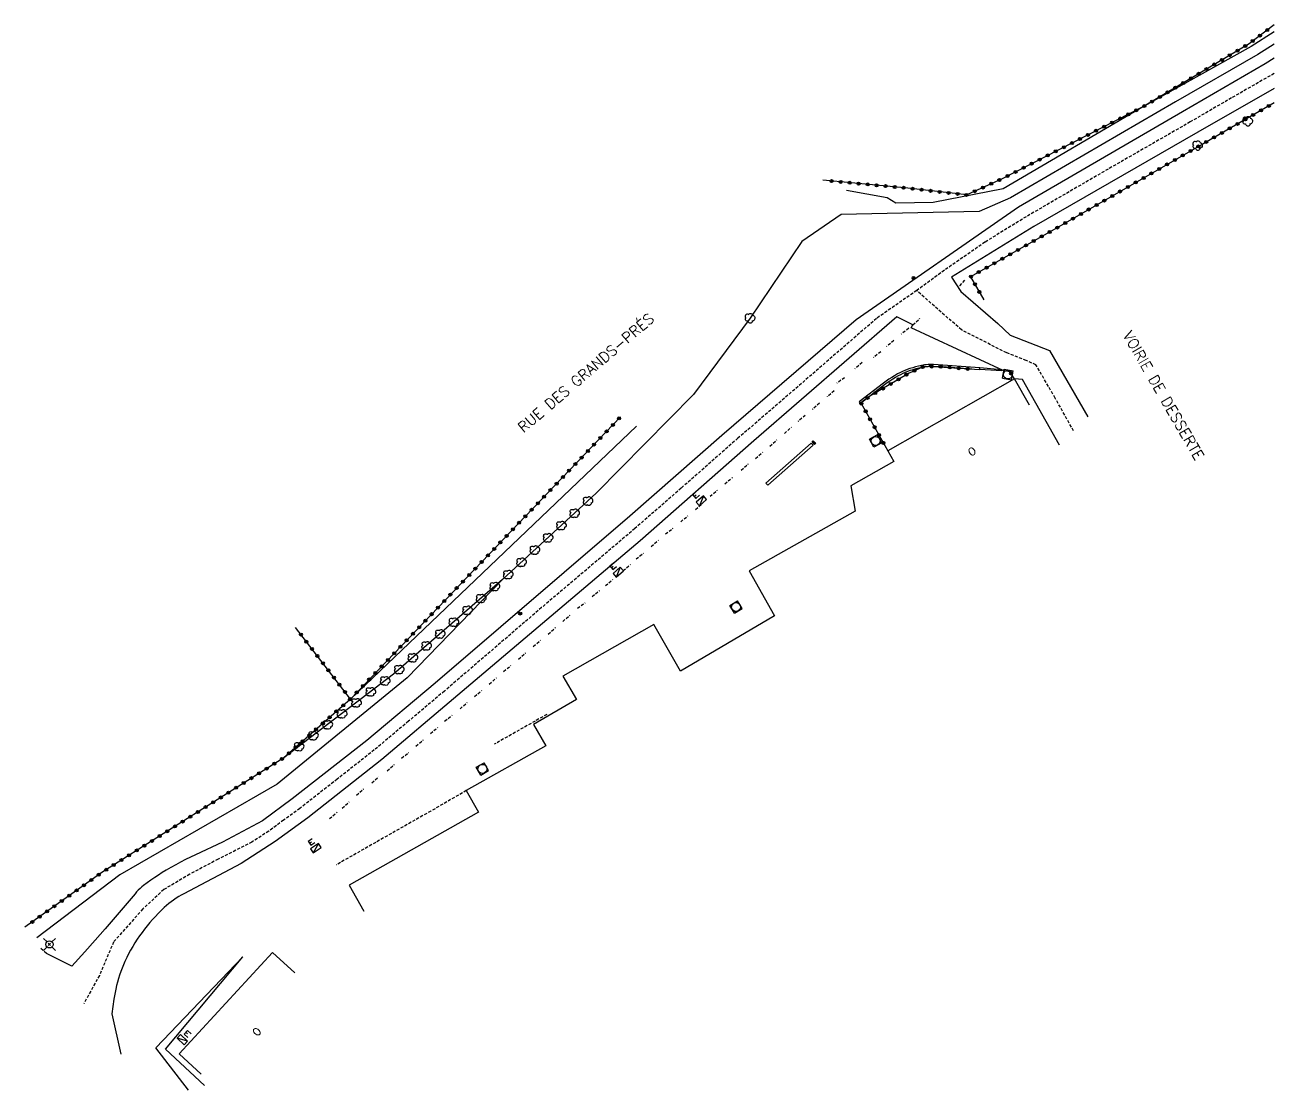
# Model space of a CAD drawing. Header units: millimetres. Extents: x 266013 to 267000, y 124012 to 124981.
# Drawn here: x 266792.7 to 267000, y 124803.8 to 124980.7 of the extents above; entities that cross this region are included whole.
import ezdxf
from ezdxf.enums import TextEntityAlignment as Align

# ---------------------------------------------------------------- set-up
doc = ezdxf.new("R2010")
doc.units = ezdxf.units.MM
doc.linetypes.add('DASHED', pattern=[0.75, 0.5, -0.25])
doc.layers.get('0').update_dxf_attribs({"linetype": 'CONTINUOUS'})
for name, color, linetype in [('W0001', 6, 'DASHED'), ('W0003', 5, 'CONTINUOUS'), ('W0004', 5, 'CONTINUOUS'), ('W0008', 7, 'CONTINUOUS'), ('W0100', 7, 'CONTINUOUS'), ('W0112', 1, 'DASHED'), ('W0210', 2, 'CONTINUOUS'), ('W0211', 2, 'CONTINUOUS'), ('W0212', 2, 'CONTINUOUS'), ('W0213', 2, 'CONTINUOUS'), ('W0300', 7, 'CONTINUOUS'), ('W0302', 3, 'CONTINUOUS'), ('W0322', 7, 'CONTINUOUS'), ('W0323', 7, 'CONTINUOUS'), ('W0400', 7, 'CONTINUOUS'), ('W0420', 7, 'CONTINUOUS'), ('W0430', 7, 'CONTINUOUS'), ('W0476', 7, 'CONTINUOUS'), ('W0856', 7, 'CONTINUOUS'), ('W0989', 7, 'CONTINUOUS'), ('W0991', 7, 'CONTINUOUS'), ('W1338', 7, 'CONTINUOUS')]:
    doc.layers.add(name, color=color, linetype=linetype)
doc.styles.get("Standard").update_dxf_attribs({"font": 'romans.shx', "width": 0.85})

# ---------------------------------------------------------------- blocks, each defined once
blk = doc.blocks.new('T300')
for p, q in [((-0.8, 0.51), (-0.86, 0.34)), ((-0.86, 0.34), (-0.86, 0.17)), ((-0.86, 0.17), (-0.74, 0.06)), ((-0.69, 0.63), (-0.8, 0.51)), ((-0.8, -0.06), (-0.74, 0.06)), ((-0.74, 0.06), (-0.69, 0.11)), ((-0.57, 0.69), (-0.69, 0.63)), ((-0.46, 0.69), (-0.57, 0.69)), ((-0.29, 0.63), (-0.46, 0.69)), ((-0.29, 0.63), (-0.17, 0.74)), ((-0.23, 0.57), (-0.29, 0.63)), ((-0.17, 0.74), (-0.06, 0.8)), ((-0.06, 0.8), (0.06, 0.8)), ((0.06, 0.8), (0.23, 0.74)), ((0.23, 0.74), (0.34, 0.63)), ((0.34, 0.63), (0.4, 0.51)), ((0.46, 0.46), (0.34, 0.46)), ((0.4, 0.51), (0.4, 0.46)), ((0.57, 0.4), (0.46, 0.46)), ((0.57, 0.4), (0.69, 0.29)), ((0.69, 0.29), (0.74, 0.17)), ((0.74, 0.06), (0.69, -0.17)), ((0.74, 0.17), (0.74, 0.06)), ((-0.8, -0.17), (-0.8, -0.06)), ((-0.8, -0.23), (-0.8, -0.17)), ((-0.74, -0.34), (-0.8, -0.23)), ((-0.69, -0.4), (-0.74, -0.34)), ((-0.51, -0.46), (-0.69, -0.4)), ((-0.4, -0.46), (-0.51, -0.46)), ((-0.4, -0.46), (-0.34, -0.46)), ((-0.34, -0.46), (-0.34, -0.4)), ((-0.34, -0.51), (-0.34, -0.46)), ((-0.29, -0.63), (-0.34, -0.51)), ((-0.17, -0.74), (-0.29, -0.63)), ((-0.06, -0.8), (-0.17, -0.74)), ((0.06, -0.8), (-0.06, -0.8)), ((0.17, -0.74), (0.06, -0.8)), ((0.23, -0.69), (0.17, -0.74)), ((0.29, -0.46), (0.23, -0.46)), ((0.29, -0.63), (0.23, -0.69)), ((0.46, -0.4), (0.29, -0.46)), ((0.34, -0.51), (0.29, -0.63)), ((0.34, -0.51), (0.34, -0.46)), ((0.57, -0.34), (0.46, -0.4)), ((0.63, -0.29), (0.57, -0.34)), ((0.69, -0.17), (0.63, -0.29))]:
    blk.add_line(p, q)
blk = doc.blocks.new('T856')
for p, q in [((-0.125, 0), (0.125, 0)), ((0, 0.125), (0, -0.125))]:
    blk.add_line(p, q)
blk.add_ellipse((0, 0), major_axis=(-0.177, 0.177), ratio=1, start_param=3.9269908, end_param=10.2101761)
blk = doc.blocks.new('T420')
for p, q in [((0.75, 0.75), (-0.75, 0.75)), ((-0.75, 0.75), (-0.75, -0.75)), ((0.75, 0.75), (0.75, -0.75)), ((0.75, -0.75), (-0.75, -0.75))]:
    blk.add_line(p, q)
blk.add_ellipse((0, 0), major_axis=(-0.53, 0.53), ratio=1, start_param=3.926991, end_param=10.210176)
blk = doc.blocks.new('T400')
for p, q in [((-0.15, 0.3), (0.15, 0.3)), ((-0.15, -0.25), (-0.15, 0.3)), ((-0.15, 0.15), (0.15, 0.15)), ((-0.15, 0), (0.15, 0)), ((0.15, 0.3), (0.15, -0.25)), ((-0.15, -0.15), (0.15, -0.15)), ((-0.15, -0.25), (-0.15, -0.3)), ((-0.15, -0.3), (0.15, -0.3)), ((0.15, -0.3), (0.15, -0.25))]:
    blk.add_line(p, q)
blk = doc.blocks.new('T430')
at = {"flags": 128}
for points in [[(-0.4, 2.1), (0.4, 2.1)], [(-0.4, 2.1), (-0.4, 1.3)], [(0.8, 0.8), (-0.8, 0.8)], [(-0.8, 0.8), (-0.8, 0)], [(0.8, 0.8), (-0.8, 0)], [(-0.8, 0), (0.8, 0)], [(-0.4, 1.7), (0, 1.7)], [(-0.4, 1.3), (0.4, 1.3)], [(0.8, 0), (0.8, 0.8)]]:
    blk.add_lwpolyline(points, dxfattribs=at)
blk = doc.blocks.new('T476')
for p, q in [((-1, 1), (-0.4, 0.4)), ((-0.2, 0.2), (0.2, -0.2)), ((-0.2, -0.2), (0.2, 0.2)), ((0.4, 0.4), (1, 1)), ((-0.4, -0.4), (-1, -1)), ((0.4, -0.4), (1, -1))]:
    blk.add_line(p, q)
blk.add_ellipse((0, 0), major_axis=(-0.424, 0.424), ratio=1, start_param=3.926991, end_param=10.210176)
blk = doc.blocks.new('t302o')
for p, q in [((-0.8, 0.51), (-0.86, 0.34)), ((-0.86, 0.34), (-0.86, 0.17)), ((-0.86, 0.17), (-0.74, 0.06)), ((-0.69, 0.63), (-0.8, 0.51)), ((-0.8, -0.06), (-0.74, 0.06)), ((-0.74, 0.06), (-0.69, 0.11)), ((-0.57, 0.69), (-0.69, 0.63)), ((-0.46, 0.69), (-0.57, 0.69)), ((-0.29, 0.63), (-0.46, 0.69)), ((-0.29, 0.63), (-0.17, 0.74)), ((-0.23, 0.57), (-0.29, 0.63)), ((-0.17, 0.74), (-0.06, 0.8)), ((-0.06, 0.8), (0.06, 0.8)), ((0.06, 0.8), (0.23, 0.74)), ((0.23, 0.74), (0.34, 0.63)), ((0.34, 0.63), (0.4, 0.51)), ((0.46, 0.46), (0.34, 0.46)), ((0.4, 0.51), (0.4, 0.46)), ((0.57, 0.4), (0.46, 0.46)), ((0.57, 0.4), (0.69, 0.29)), ((0.69, 0.29), (0.74, 0.17)), ((0.74, 0.06), (0.69, -0.17)), ((0.74, 0.17), (0.74, 0.06)), ((-0.8, -0.17), (-0.8, -0.06)), ((-0.8, -0.23), (-0.8, -0.17)), ((-0.74, -0.34), (-0.8, -0.23)), ((-0.69, -0.4), (-0.74, -0.34)), ((-0.51, -0.46), (-0.69, -0.4)), ((-0.4, -0.46), (-0.51, -0.46)), ((-0.4, -0.46), (-0.34, -0.46)), ((-0.34, -0.46), (-0.34, -0.4)), ((-0.34, -0.51), (-0.34, -0.46)), ((-0.29, -0.63), (-0.34, -0.51)), ((-0.17, -0.74), (-0.29, -0.63)), ((-0.06, -0.8), (-0.17, -0.74)), ((0.06, -0.8), (-0.06, -0.8)), ((0.17, -0.74), (0.06, -0.8)), ((0.23, -0.69), (0.17, -0.74)), ((0.29, -0.46), (0.23, -0.46)), ((0.29, -0.63), (0.23, -0.69)), ((0.46, -0.4), (0.29, -0.46)), ((0.34, -0.51), (0.29, -0.63)), ((0.34, -0.51), (0.34, -0.46)), ((0.57, -0.34), (0.46, -0.4)), ((0.63, -0.29), (0.57, -0.34)), ((0.69, -0.17), (0.63, -0.29))]:
    blk.add_line(p, q)
blk = doc.blocks.new('t322o')
at = {"color": 0, "linetype": 'Continuous'}
for radius in [0.25, 0.15]:
    blk.add_circle((0, 0), radius, dxfattribs=at)
blk = doc.blocks.new('t323o')
at = {"color": 0, "linetype": 'Continuous'}
for radius in [0.25, 0.15]:
    blk.add_circle((0, 0), radius, dxfattribs=at)

msp = doc.modelspace()

# ---------------------------------------------------------------- linework, layer by layer
at = {"layer": 'W0001'}
for points in [[(267000, 124972.63), (266992.95, 124968.58), (266986.09, 124964.59), (266972.46, 124956.75), (266958.87, 124948.85), (266952.03, 124944.63), (266945.29, 124939.95), (266940.7, 124936.6), (266934.03, 124931.96), (266922.15, 124921.66), (266911.03, 124912.06), (266901.59, 124903.77), (266893.93, 124897.08), (266878.44, 124883.95), (266862.31, 124870.09), (266856.36, 124865.08), (266850.66, 124860.31), (266844.52, 124855.46), (266838.32, 124850.61), (266835.62, 124848.65), (266833.16, 124846.83), (266830.34, 124845.01), (266824.77, 124842.18), (266820.03, 124839.67), (266815.74, 124837.13), (266812.26, 124833.91), (266807.39, 124828.42), (266805.05, 124822.88), (266802.44, 124818.15)], [(266966.74, 124913.28), (266963.68, 124918.74), (266960.49, 124924.25), (266958.89, 124924.98), (266955.63, 124926.25), (266948.13, 124930.05), (266940.7, 124936.6)]]:
    msp.add_lwpolyline(points, dxfattribs=at)
at = {"layer": 'W0003'}
for points in [[(266931.16, 124918.11), (266931.34, 124917.87), (266935.37, 124920.97), (266935.81, 124921.3), (266936.26, 124921.61), (266936.72, 124921.91), (266937.19, 124922.2), (266937.66, 124922.47), (266938.05, 124922.68), (266938.44, 124922.87), (266938.84, 124923.04), (266939.25, 124923.2), (266939.66, 124923.35), (266940.13, 124923.49), (266940.6, 124923.63), (266941.07, 124923.75), (266941.55, 124923.85), (266942.03, 124923.94), (266942.32, 124923.98), (266942.61, 124924.01), (266942.9, 124924.03), (266943.19, 124924.03), (266943.48, 124924.01), (266951.14, 124923.47), (266951.16, 124923.77), (266943.5, 124924.32), (266943.19, 124924.33), (266942.89, 124924.33), (266942.58, 124924.31), (266942.28, 124924.28), (266941.98, 124924.24), (266941.49, 124924.15), (266941, 124924.04), (266940.52, 124923.92), (266940.04, 124923.78), (266939.57, 124923.63), (266939.14, 124923.48), (266938.73, 124923.32), (266938.32, 124923.14), (266937.91, 124922.95), (266937.52, 124922.74), (266937.03, 124922.46), (266936.56, 124922.17), (266936.09, 124921.86), (266935.64, 124921.54), (266935.19, 124921.21)], [(266923.51, 124910.92), (266923.16, 124911.25), (266915.64, 124904.6), (266915.98, 124904.27)]]:
    msp.add_lwpolyline(points, close=True, dxfattribs=at)
at = {"layer": 'W0004'}
msp.add_lwpolyline([(266954.77, 124923.51), (266954.75, 124923.28), (266951.17, 124923.5), (266951.19, 124923.8)], close=True, dxfattribs=at)
at = {"layer": 'W0008'}
for points in [[(267000, 124975.19), (266998.51, 124974.26), (266984.8, 124966.27), (266957.61, 124950.46), (266930.63, 124931.71), (266908.38, 124912.5), (266893.07, 124899.13), (266860.8, 124871.41), (266849.41, 124861.88), (266837.02, 124852.18), (266832.1, 124848.55), (266825.5, 124844.99), (266820.97, 124842.9), (266820.14, 124842.51), (266819.32, 124842.1), (266818.51, 124841.68), (266817.71, 124841.25), (266816.91, 124840.8), (266816.12, 124840.35), (266815.48, 124839.96), (266814.84, 124839.55), (266814.22, 124839.13), (266813.6, 124838.71), (266812.99, 124838.26), (266812.39, 124837.81), (266812.08, 124837.56), (266811.79, 124837.29), (266811.5, 124837.01), (266811.22, 124836.73), (266810.96, 124836.43), (266809.32, 124834.48), (266807.67, 124832.55), (266806.01, 124830.62), (266804.34, 124828.71), (266802.65, 124826.81), (266800.49, 124824.4), (266796.28, 124826.53)], [(267000, 124970.14), (266987.38, 124962.91), (266960.13, 124947.23), (266946.45, 124938.8), (266948.02, 124936.41), (266954.17, 124931.13), (266956.22, 124929.18), (266962.73, 124926.65), (266969.12, 124915.63)], [(266964.37, 124910.93), (266958.25, 124921.85), (266956.92, 124921.93), (266956.18, 124923.09), (266955.04, 124923.31), (266939.76, 124930.41), (266940.04, 124930.92), (266937.42, 124932.21), (266913.67, 124911.62), (266894.79, 124895.04), (266863.82, 124868.78), (266851.91, 124858.74), (266839.62, 124849.04), (266834.22, 124845.12), (266828.57, 124841.46), (266819.08, 124836.45), (266818.64, 124836.21), (266818.21, 124835.96), (266817.79, 124835.69), (266817.37, 124835.4), (266816.97, 124835.11), (266816.58, 124834.8), (266816.19, 124834.48), (266815.82, 124834.14), (266815.31, 124833.67), (266814.82, 124833.18), (266814.34, 124832.68), (266813.87, 124832.17), (266813.42, 124831.65), (266812.97, 124831.12), (266812.54, 124830.57), (266812.12, 124830.02), (266811.71, 124829.45), (266811.32, 124828.88), (266810.94, 124828.29), (266810.58, 124827.69), (266810.23, 124827.08), (266809.9, 124826.47), (266809.58, 124825.85), (266809.28, 124825.21), (266809.03, 124824.66), (266808.8, 124824.09), (266808.59, 124823.52), (266808.39, 124822.94), (266808.21, 124822.36), (266808.05, 124821.77), (266807.91, 124821.18), (266807.78, 124820.58), (266807.46, 124818.95), (266807.09, 124816.5), (266808.59, 124809.78)]]:
    msp.add_lwpolyline(points, dxfattribs=at)
at = {"layer": 'W0100'}
for points in [[(266959.39, 124917.58), (266956.92, 124921.93), (266935.89, 124909.98), (266936.9, 124908.21), (266929.77, 124904.18), (266930.46, 124899.96), (266912.91, 124890.06), (266917.1, 124882.58), (266901.47, 124873.41), (266897.08, 124881.12), (266881.99, 124872.54), (266884.23, 124868.68), (266877.08, 124864.56), (266879.13, 124861), (266865.94, 124853.57), (266867.96, 124849.98), (266846.48, 124837.87), (266848.93, 124833.52)], [(266821.93, 124806.48), (266818.26, 124809.87), (266833.79, 124826.68), (266837.46, 124823.29)]]:
    msp.add_lwpolyline(points, dxfattribs=at)
at = {"layer": 'W0112'}
for points in [[(266948.63, 124938.32), (266947.59, 124937.12)], [(266940.04, 124930.92), (266941.24, 124931.98)], [(266939.37, 124930.34), (266938.1, 124929.34)], [(266936.91, 124928.3), (266935.69, 124927.28)], [(266931.65, 124924.62), (266930.43, 124923.59)], [(266934.73, 124926.44), (266933.5, 124925.46)], [(266928.73, 124922.12), (266927.45, 124921.22)], [(266926.99, 124919.96), (266925.82, 124918.94)], [(266924.56, 124917.89), (266923.37, 124916.83)], [(266922.21, 124915.87), (266920.99, 124914.85)], [(266918.73, 124912.83), (266919.93, 124913.9)], [(266916.31, 124910.77), (266917.49, 124911.79)], [(266913.95, 124908.71), (266915.14, 124909.76)], [(266911.57, 124906.76), (266912.76, 124907.81)], [(266908.84, 124904.52), (266910.11, 124905.53)], [(266906.39, 124902.43), (266907.62, 124903.45)], [(266903.97, 124900.26), (266905.18, 124901.34)], [(266901.53, 124898.17), (266902.72, 124899.21)], [(266898.99, 124896.19), (266900.26, 124897.15)], [(266896.62, 124894.12), (266897.85, 124895.14)], [(266894.12, 124892.03), (266895.37, 124893.01)], [(266891.98, 124890.09), (266893.2, 124891.11)], [(266889.04, 124887.6), (266890.28, 124888.62)], [(266886.81, 124885.79), (266888.08, 124886.81)], [(266884.37, 124883.86), (266885.69, 124884.74)], [(266881.94, 124881.65), (266883.17, 124882.69)], [(266879.52, 124879.56), (266880.75, 124880.65)], [(266877.06, 124877.5), (266878.28, 124878.53)], [(266874.6, 124875.41), (266875.8, 124876.45)], [(266872.12, 124873.34), (266873.34, 124874.34)], [(266869.76, 124871.23), (266870.96, 124872.28)], [(266867.31, 124869.17), (266868.51, 124870.2)], [(266864.9, 124867.16), (266866.11, 124868.19)], [(266862.35, 124865.09), (266863.58, 124866.08)], [(266879.3, 124866.21), (266870.57, 124861.25)], [(266859.99, 124863.06), (266861.23, 124864.05)], [(266857.58, 124860.96), (266858.83, 124862.01)], [(266855.19, 124858.95), (266856.39, 124859.91)], [(266852.79, 124856.86), (266854, 124857.89)], [(266850.26, 124854.86), (266851.45, 124855.86)], [(266865.94, 124853.57), (266860.03, 124850.15), (266844.34, 124841.23)], [(266847.71, 124852.81), (266848.91, 124853.84)], [(266843.22, 124848.91), (266844.51, 124849.97)], [(266845.36, 124850.65), (266846.52, 124851.71)], [(266796.28, 124826.53), (266795.19, 124827.49)]]:
    msp.add_lwpolyline(points, dxfattribs=at)
at = {"layer": 'W0210'}
msp.add_lwpolyline([(266822.48, 124804.6), (266816.01, 124810.63), (266828.87, 124825.97)], dxfattribs=at)
at = {"layer": 'W0211'}
msp.add_lwpolyline([(267000, 124977.48), (266997.31, 124975.78), (266983.65, 124967.93), (266956.29, 124952), (266951.05, 124949.7), (266928.14, 124949.21), (266921.65, 124944.71), (266913.08, 124931.98), (266903.67, 124919.36), (266887.47, 124902.96), (266871.94, 124888.62), (266856.15, 124872.29), (266834.55, 124854.66), (266808.45, 124839.6), (266794.66, 124829.11)], dxfattribs=at)
at = {"layer": 'W0212'}
for points in [[(267000, 124979.53), (266996.2, 124977.14), (266978.43, 124967.19), (266955.05, 124953.49), (266943.45, 124951.19), (266937.24, 124951.11), (266935.8, 124952.01), (266929.03, 124953.18)], [(266894.19, 124914.05), (266846.71, 124868.77), (266835.67, 124859.03), (266805.62, 124840.07), (266792.69, 124830.9)]]:
    msp.add_lwpolyline(points, dxfattribs=at)
at = {"layer": 'W0213'}
msp.add_lwpolyline([(266819.82, 124803.85), (266814.43, 124810.84), (266828.87, 124825.97)], dxfattribs=at)
at = {"layer": 'W0302'}
msp.add_lwpolyline([(266887.47, 124902.96), (266871.94, 124888.62), (266853.88, 124872.92), (266835.67, 124859.03)], dxfattribs=at)
at = {"layer": 'W0322'}
for points in [[(267000, 124980.69), (266995.85, 124977.57), (266978.43, 124967.19), (266954.86, 124955.15), (266949, 124952.47), (266939.23, 124953.58), (266925.09, 124954.91)], [(266949.86, 124923.52), (266944.24, 124923.99), (266941.75, 124923.93), (266939.45, 124922.89), (266932.93, 124919.05), (266931.44, 124917.94), (266935.89, 124909.98)], [(266956.92, 124921.93), (266956.18, 124923.09), (266955.04, 124923.31)], [(266891.54, 124915.61), (266846.71, 124868.77)], [(266846.71, 124868.77), (266835.67, 124859.03), (266805.62, 124840.07), (266792.69, 124830.9)]]:
    msp.add_lwpolyline(points, dxfattribs=at)
at = {"layer": 'W0323'}
msp.add_lwpolyline([(267000, 124967.76), (266988.33, 124961.03), (266962.71, 124946.29), (266949.63, 124938.88), (266951.85, 124935.05)], dxfattribs=at)
at = {"layer": 'W1338'}
msp.add_lwpolyline([(266846.71, 124868.77), (266837.57, 124880.66)], dxfattribs=at)

# ---------------------------------------------------------------- block references
at = {"layer": 'W0300'}
for p in [(266995.68, 124964.68), (266987.36, 124960.66), (266913.08, 124931.98)]:
    msp.add_blockref('T300', p, dxfattribs=at)
at = {"layer": 'W0302'}
for p, rotation in [((266886.03, 124901.62), 222.7067084098981), ((266883.82, 124899.59), 222.7067084098981), ((266881.62, 124897.55), 222.7067084098981), ((266879.41, 124895.52), 222.7067084098981), ((266877.21, 124893.48), 222.7067084098981), ((266875, 124891.45), 222.7067084098981), ((266872.8, 124889.41), 222.7067084098981), ((266870.56, 124887.42), 220.9869155547343), ((266868.29, 124885.45), 220.9869155547343), ((266866.03, 124883.48), 220.9869155547343), ((266863.76, 124881.52), 220.9869155547343), ((266861.5, 124879.55), 220.9869155547343), ((266859.24, 124877.58), 220.9869155547343), ((266856.97, 124875.61), 220.9869155547343), ((266852.37, 124871.77), 217.3553977722712), ((266854.71, 124873.65), 220.9869155547343), ((266849.98, 124869.95), 217.3553977722712), ((266847.6, 124868.13), 217.3553977722712), ((266845.21, 124866.31), 217.3553977722712), ((266842.83, 124864.49), 217.3553977722712), ((266840.44, 124862.67), 217.3553977722712), ((266838.06, 124860.85), 217.3553977722712)]:
    msp.add_blockref('t302o', p, dxfattribs=dict(at, rotation=rotation))
at = {"layer": 'W0322'}
for p, rotation in [((266997.67, 124978.93), 216.9589584223632), ((266998.87, 124979.84), 216.9589584223632), ((266993.94, 124976.43), 210.7846617759375), ((266995.23, 124977.2), 210.7846617759375), ((266996.47, 124978.03), 216.9589584223632), ((266990.07, 124974.13), 210.7846617759375), ((266991.36, 124974.89), 210.7846617759375), ((266992.65, 124975.66), 210.7846617759375), ((266987.49, 124972.59), 210.7846617759375), ((266988.78, 124973.36), 210.7846617759375), ((266983.63, 124970.29), 210.7846617759375), ((266984.92, 124971.05), 210.7846617759375), ((266986.21, 124971.82), 210.7846617759375), ((266979.76, 124967.98), 210.7846617759375), ((266981.05, 124968.75), 210.7846617759375), ((266982.34, 124969.52), 210.7846617759375), ((266975.8, 124965.85), 207.0517644528096), ((266977.14, 124966.53), 207.0517644528096), ((266978.47, 124967.22), 210.7846617759375), ((266971.8, 124963.8), 207.0517644528096), ((266973.13, 124964.48), 207.0517644528096), ((266974.47, 124965.17), 207.0517644528096), ((266967.79, 124961.76), 207.0517644528096), ((266969.12, 124962.44), 207.0517644528096), ((266970.46, 124963.12), 207.0517644528096), ((266963.78, 124959.71), 207.0517644528096), ((266965.12, 124960.39), 207.0517644528096), ((266966.45, 124961.07), 207.0517644528096), ((266959.77, 124957.66), 207.0517644528096), ((266961.11, 124958.34), 207.0517644528096), ((266962.44, 124959.03), 207.0517644528096), ((266955.77, 124955.62), 207.0517644528096), ((266957.1, 124956.3), 207.0517644528096), ((266958.44, 124956.98), 207.0517644528096), ((266926.58, 124954.77), 174.6230358997605), ((266928.08, 124954.63), 174.6230358997605), ((266929.57, 124954.49), 174.6230358997605), ((266931.06, 124954.35), 174.6230358997605), ((266932.56, 124954.21), 174.6230358997605), ((266934.05, 124954.07), 174.6230358997605), ((266935.54, 124953.93), 174.6230358997605), ((266937.04, 124953.79), 174.6230358997605), ((266938.53, 124953.65), 174.6230358997605), ((266940.02, 124953.49), 173.5049680312188), ((266941.51, 124953.32), 173.5049680312188), ((266951.69, 124953.7), 204.6234794865181), ((266953.06, 124954.33), 204.6234794865181), ((266954.42, 124954.95), 204.6234794865181), ((266943, 124953.15), 173.5049680312188), ((266944.49, 124952.98), 173.5049680312188), ((266945.98, 124952.81), 173.5049680312188), ((266947.47, 124952.64), 173.5049680312188), ((266948.96, 124952.47), 173.5049680312188), ((266950.33, 124953.08), 204.6234794865181), ((266938.98, 124922.62), 210.5032570713969), ((266940.32, 124923.29), 204.3501023608989), ((266941.68, 124923.91), 204.3501023608989), ((266943.18, 124923.97), 181.3316148169493), ((266944.68, 124923.96), 175.1568329758625), ((266946.17, 124923.83), 175.1568329758625), ((266947.67, 124923.7), 175.1568329758625), ((266949.16, 124923.58), 175.1568329758625), ((266956.36, 124922.81), 122.2319361801739), ((266935.1, 124920.33), 210.5032570713969), ((266936.39, 124921.09), 210.5032570713969), ((266937.69, 124921.86), 210.5032570713969), ((266932.54, 124918.77), 216.7871367037495), ((266933.81, 124919.57), 210.5032570713969), ((266931.5, 124917.83), 299.20820060791), ((266932.23, 124916.53), 299.20820060791), ((266890.27, 124914.28), 226.2545434947532), ((266891.31, 124915.37), 226.2545434947532), ((266932.97, 124915.22), 299.20820060791), ((266933.7, 124913.91), 299.20820060791), ((266888.2, 124912.12), 226.2545434947532), ((266889.23, 124913.2), 226.2545434947532), ((266934.43, 124912.6), 299.20820060791), ((266886.12, 124909.95), 226.2545434947532), ((266887.16, 124911.03), 226.2545434947532), ((266935.16, 124911.29), 299.20820060791), ((266884.05, 124907.78), 226.2545434947532), ((266885.09, 124908.87), 226.2545434947532), ((266881.97, 124905.62), 226.2545434947532), ((266883.01, 124906.7), 226.2545434947532), ((266880.94, 124904.53), 226.2545434947532), ((266878.86, 124902.36), 226.2545434947532), ((266879.9, 124903.45), 226.2545434947532), ((266876.79, 124900.2), 226.2545434947532), ((266877.83, 124901.28), 226.2545434947532), ((266874.71, 124898.03), 226.2545434947532), ((266875.75, 124899.11), 226.2545434947532), ((266872.64, 124895.86), 226.2545434947532), ((266873.68, 124896.95), 226.2545434947532), ((266870.57, 124893.7), 226.2545434947532), ((266871.6, 124894.78), 226.2545434947532), ((266868.49, 124891.53), 226.2545434947532), ((266869.53, 124892.61), 226.2545434947532), ((266866.42, 124889.36), 226.2545434947532), ((266867.45, 124890.44), 226.2545434947532), ((266864.34, 124887.19), 226.2545434947532), ((266865.38, 124888.28), 226.2545434947532), ((266862.27, 124885.03), 226.2545434947532), ((266863.3, 124886.11), 226.2545434947532), ((266860.19, 124882.86), 226.2545434947532), ((266861.23, 124883.94), 226.2545434947532), ((266858.12, 124880.69), 226.2545434947532), ((266859.16, 124881.78), 226.2545434947532), ((266857.08, 124879.61), 226.2545434947532), ((266855.01, 124877.44), 226.2545434947532), ((266856.04, 124878.52), 226.2545434947532), ((266852.93, 124875.27), 226.2545434947532), ((266853.97, 124876.36), 226.2545434947532), ((266850.86, 124873.11), 226.2545434947532), ((266851.9, 124874.19), 226.2545434947532), ((266848.78, 124870.94), 226.2545434947532), ((266849.82, 124872.02), 226.2545434947532), ((266846.63, 124868.7), 221.4321789305954), ((266847.75, 124869.86), 226.2545434947532), ((266844.38, 124866.72), 221.4321789305954), ((266845.51, 124867.71), 221.4321789305954), ((266842.13, 124864.73), 221.4321789305954), ((266843.26, 124865.73), 221.4321789305954), ((266839.89, 124862.75), 221.4321789305954), ((266841.01, 124863.74), 221.4321789305954), ((266837.64, 124860.76), 221.4321789305954), ((266838.76, 124861.76), 221.4321789305954), ((266834.08, 124858.03), 212.2446154823655), ((266835.35, 124858.83), 212.2446154823655), ((266836.51, 124859.77), 221.4321789305954), ((266831.54, 124856.43), 212.2446154823655), ((266832.81, 124857.23), 212.2446154823655), ((266827.74, 124854.03), 212.2446154823655), ((266829.01, 124854.83), 212.2446154823655), ((266830.28, 124855.63), 212.2446154823655), ((266825.2, 124852.42), 212.2446154823655), ((266826.47, 124853.22), 212.2446154823655), ((266821.4, 124850.02), 212.2446154823655), ((266822.66, 124850.82), 212.2446154823655), ((266823.93, 124851.62), 212.2446154823655), ((266817.59, 124847.62), 212.2446154823655), ((266818.86, 124848.42), 212.2446154823655), ((266820.13, 124849.22), 212.2446154823655), ((266815.05, 124846.02), 212.2446154823655), ((266816.32, 124846.82), 212.2446154823655), ((266811.25, 124843.62), 212.2446154823655), ((266812.51, 124844.42), 212.2446154823655), ((266813.78, 124845.22), 212.2446154823655), ((266808.71, 124842.02), 212.2446154823655), ((266809.98, 124842.82), 212.2446154823655), ((266804.93, 124839.58), 215.3543628932925), ((266806.17, 124840.42), 212.2446154823655), ((266807.44, 124841.22), 212.2446154823655), ((266802.48, 124837.85), 215.3543628932925), ((266803.7, 124838.71), 215.3543628932925), ((266798.81, 124835.24), 215.3543628932925), ((266800.03, 124836.11), 215.3543628932925), ((266801.26, 124836.98), 215.3543628932925), ((266796.36, 124833.51), 215.3543628932925), ((266797.59, 124834.37), 215.3543628932925), ((266793.92, 124831.77), 215.3543628932925), ((266795.14, 124832.64), 215.3543628932925)]:
    msp.add_blockref('t322o', p, dxfattribs=dict(at, rotation=rotation))
at = {"layer": 'W0323'}
for p, rotation in [((266996.54, 124965.76), 209.9453288969652), ((266997.84, 124966.51), 209.9453288969652), ((266999.14, 124967.26), 209.9453288969652), ((266993.94, 124964.27), 209.9453288969652), ((266995.24, 124965.01), 209.9453288969652), ((266990.04, 124962.02), 209.9453288969652), ((266991.34, 124962.77), 209.9453288969652), ((266992.64, 124963.52), 209.9453288969652), ((266986.14, 124959.77), 209.9219558337055), ((266987.44, 124960.52), 209.9219558337055), ((266988.74, 124961.27), 209.9453288969652), ((266982.24, 124957.53), 209.9219558337055), ((266983.54, 124958.28), 209.9219558337055), ((266984.84, 124959.03), 209.9219558337055), ((266979.64, 124956.03), 209.9219558337055), ((266980.94, 124956.78), 209.9219558337055), ((266975.74, 124953.79), 209.9219558337055), ((266977.04, 124954.54), 209.9219558337055), ((266978.34, 124955.28), 209.9219558337055), ((266971.84, 124951.54), 209.9219558337055), ((266973.14, 124952.29), 209.9219558337055), ((266974.44, 124953.04), 209.9219558337055), ((266967.94, 124949.3), 209.9219558337055), ((266969.24, 124950.05), 209.9219558337055), ((266970.54, 124950.79), 209.9219558337055), ((266964.04, 124947.05), 209.9219558337055), ((266965.34, 124947.8), 209.9219558337055), ((266966.64, 124948.55), 209.9219558337055), ((266961.44, 124945.57), 209.5219260202389), ((266962.74, 124946.31), 209.9219558337055), ((266957.52, 124943.35), 209.5219260202389), ((266958.83, 124944.09), 209.5219260202389), ((266960.13, 124944.83), 209.5219260202389), ((266953.6, 124941.13), 209.5219260202389), ((266954.91, 124941.87), 209.5219260202389), ((266956.21, 124942.61), 209.5219260202389), ((266949.69, 124938.91), 209.5219260202389), ((266950.99, 124939.65), 209.5219260202389), ((266952.3, 124940.39), 209.5219260202389), ((266950.35, 124937.64), 300.1754153917148), ((266951.1, 124936.35), 300.1754153917148)]:
    msp.add_blockref('t323o', p, dxfattribs=dict(at, rotation=rotation))
at = {"layer": 'W0400'}
for p, rotation in [((266943.1, 124924.15), 90.1230417553043), ((266923.64, 124911.34), 46.32556611955684)]:
    msp.add_blockref('T400', p, dxfattribs=dict(at, rotation=rotation))
at = {"layer": 'W0420'}
for p, rotation in [((266955.83, 124922.65), 169.1558055443309), ((266933.88, 124911.61), 299.20820060791), ((266910.71, 124884.05), 210.3976300562572), ((266868.62, 124857.17), 209.407809230068)]:
    msp.add_blockref('T420', p, dxfattribs=dict(at, rotation=rotation))
at = {"layer": 'W0430'}
for p, rotation in [((266905.22, 124901.38), 41.78872893746838), ((266891.42, 124889.55), 40.92055226166416), ((266841.17, 124843.66), 33.72183462035909), ((266818.53, 124811.91), 317.1733279476215)]:
    msp.add_blockref('T430', p, dxfattribs=dict(at, rotation=rotation))
at = {"layer": 'W0476'}
msp.add_blockref('T476', (266796.75, 124828.03), dxfattribs=at)
at = {"layer": 'W0856'}
for p in [(266940.17, 124938.67), (266874.88, 124882.96)]:
    msp.add_blockref('T856', p, dxfattribs=at)
at = {"layer": 'W1338', "rotation": 127.5603940003557}
for p in [(266838.48, 124879.47), (266839.39, 124878.28), (266840.31, 124877.1), (266841.22, 124875.91), (266842.14, 124874.72), (266843.05, 124873.53), (266843.97, 124872.34), (266844.88, 124871.15), (266845.8, 124869.96), (266846.71, 124868.77)]:
    msp.add_blockref('t322o', p, dxfattribs=at)

# ---------------------------------------------------------------- texts
at = {"layer": 'W0989'}
for s, rotation, p in [('RUE DES GRANDS-PRÉS', 40.6645, (266874.88, 124913.56)), ('VOIRIE DE DESSERTE', 300.0956, (266975.59, 124929.65))]:
    msp.add_text(s, height=1.75, rotation=rotation, dxfattribs=at).set_placement(p, align=Align.MIDDLE_LEFT)
at = {"layer": 'W0991'}
for rotation, p in [(29.6078, (266949.87, 124909.87)), (47.2711, (266831.17, 124813.53))]:
    msp.add_text('O', height=1.25, rotation=rotation, dxfattribs=at).set_placement(p, align=Align.MIDDLE_CENTER)

doc.saveas('drawing.dxf')
